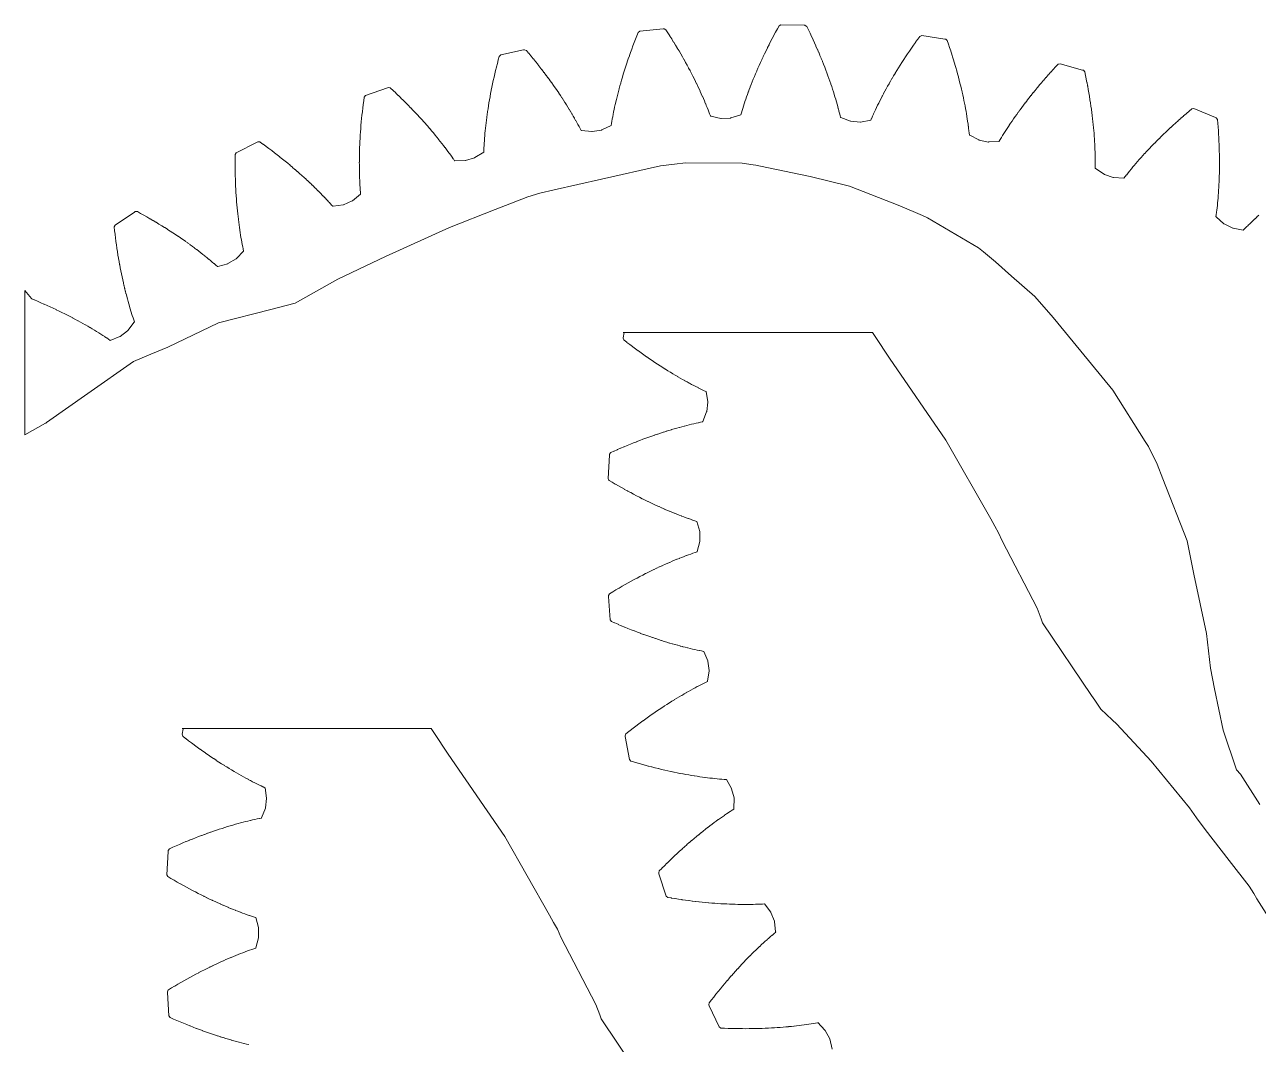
# Model space of a CAD drawing. Header units: inches. Extents: x 503.6 to 598.2, y -152.3 to -73.6.
# Drawn here: x 503.55 to 550.89, y -112.73 to -73.62 of the extents above; entities that cross this region are included whole.
import ezdxf

# ---------------------------------------------------------------- set-up
doc = ezdxf.new("R2010")
doc.units = ezdxf.units.IN
doc.header["$MEASUREMENT"] = 0
doc.layers.add('Layer 1', color=7, linetype='Continuous')

msp = doc.modelspace()

# ---------------------------------------------------------------- linework, layer by layer
at = {"layer": 'Layer 1', "color": 163, "lineweight": 5}
for points in [[(510.07, -82.183), (510.073, -82.185), (510.153, -82.246), (510.156, -82.248), (510.234, -82.308), (510.237, -82.31), (510.314, -82.369), (510.316, -82.371), (510.391, -82.43), (510.394, -82.432), (510.467, -82.49), (510.469, -82.492), (510.541, -82.55), (510.543, -82.552), (510.613, -82.609), (510.615, -82.611), (510.683, -82.667), (510.685, -82.669), (510.752, -82.725), (510.754, -82.727), (510.818, -82.782), (510.82, -82.784), (510.883, -82.838), (510.885, -82.84), (510.947, -82.893), (510.96, -82.89), (511.344, -82.788), (511.354, -82.782), (511.666, -82.6), (511.676, -82.59), (511.954, -82.306), (511.953, -82.303), (511.936, -82.223), (511.936, -82.221), (511.919, -82.139), (511.919, -82.136), (511.903, -82.053), (511.902, -82.05), (511.886, -81.965), (511.886, -81.962), (511.87, -81.875), (511.87, -81.872), (511.854, -81.784), (511.854, -81.78), (511.839, -81.69), (511.838, -81.687), (511.823, -81.594), (511.823, -81.591), (511.809, -81.497), (511.808, -81.494), (511.794, -81.397), (511.793, -81.394), (511.78, -81.296), (511.78, -81.293), (511.767, -81.193), (511.766, -81.19), (511.753, -81.088), (511.753, -81.085), (511.741, -80.981), (511.74, -80.978), (511.729, -80.872), (511.728, -80.869), (511.717, -80.762), (511.717, -80.758), (511.706, -80.649), (511.706, -80.645), (511.696, -80.535), (511.696, -80.531), (511.687, -80.419), (511.686, -80.415), (511.677, -80.3), (511.677, -80.296), (511.669, -80.18), (511.669, -80.176), (511.661, -80.058), (511.661, -80.054), (511.655, -79.935), (511.655, -79.931), (511.649, -79.809), (511.648, -79.805), (511.643, -79.682), (511.643, -79.677), (511.639, -79.552), (511.638, -79.548), (511.635, -79.421), (511.635, -79.417), (511.632, -79.288), (511.632, -79.284), (511.63, -79.153), (511.63, -79.149), (511.629, -79.017), (511.629, -79.012), (511.629, -78.878), (511.629, -78.874), (511.63, -78.738), (511.63, -78.733), (511.632, -78.596), (511.633, -78.594), (511.674, -78.528), (512.475, -78.124), (512.503, -78.11), (512.505, -78.111), (512.583, -78.117), (512.586, -78.12), (512.698, -78.2), (512.702, -78.203), (512.811, -78.283), (512.815, -78.286), (512.922, -78.366), (512.926, -78.368), (513.031, -78.448), (513.035, -78.45), (513.138, -78.529), (513.142, -78.532), (513.244, -78.611), (513.247, -78.614), (513.347, -78.692), (513.35, -78.695), (513.448, -78.772), (513.452, -78.775), (513.547, -78.853), (513.55, -78.855), (513.645, -78.932), (513.648, -78.935), (513.74, -79.011), (513.743, -79.014), (513.834, -79.09), (513.836, -79.093), (513.925, -79.168), (513.928, -79.171), (514.014, -79.246), (514.018, -79.248), (514.102, -79.323), (514.105, -79.325), (514.188, -79.399), (514.191, -79.402), (514.272, -79.475), (514.275, -79.477), (514.354, -79.55), (514.357, -79.552), (514.434, -79.624), (514.437, -79.627), (514.513, -79.698), (514.515, -79.701), (514.589, -79.771), (514.592, -79.774), (514.664, -79.843), (514.667, -79.846), (514.737, -79.915), (514.74, -79.917), (514.808, -79.986), (514.811, -79.988), (514.878, -80.056), (514.88, -80.058), (514.946, -80.125), (514.948, -80.127), (515.011, -80.193), (515.014, -80.195), (515.076, -80.26), (515.078, -80.263), (515.138, -80.327), (515.14, -80.329), (515.199, -80.393), (515.201, -80.395), (515.258, -80.457), (515.26, -80.459), (515.316, -80.521), (515.318, -80.523), (515.372, -80.584), (515.386, -80.582), (515.779, -80.528), (515.79, -80.523), (516.122, -80.381), (516.133, -80.372), (516.444, -80.124), (516.444, -80.122), (516.437, -80.041), (516.437, -80.038), (516.43, -79.955), (516.43, -79.952), (516.424, -79.867), (516.424, -79.864), (516.419, -79.778), (516.418, -79.775), (516.414, -79.687), (516.413, -79.684), (516.409, -79.594), (516.409, -79.591), (516.405, -79.499), (516.405, -79.496), (516.402, -79.402), (516.402, -79.399), (516.399, -79.304), (516.399, -79.3), (516.397, -79.203), (516.397, -79.2), (516.395, -79.101), (516.395, -79.098), (516.395, -78.997), (516.395, -78.994), (516.394, -78.891), (516.395, -78.888), (516.395, -78.784), (516.395, -78.78), (516.396, -78.674), (516.397, -78.671), (516.399, -78.563), (516.399, -78.559), (516.402, -78.45), (516.402, -78.446), (516.406, -78.335), (516.406, -78.331), (516.41, -78.219), (516.411, -78.215), (516.416, -78.1), (516.416, -78.096), (516.423, -77.98), (516.423, -77.976), (516.43, -77.858), (516.43, -77.854), (516.438, -77.735), (516.439, -77.73), (516.448, -77.609), (516.448, -77.605), (516.458, -77.482), (516.458, -77.478), (516.469, -77.353), (516.47, -77.349), (516.482, -77.223), (516.482, -77.218), (516.496, -77.09), (516.496, -77.086), (516.51, -76.956), (516.511, -76.952), (516.526, -76.821), (516.526, -76.816), (516.543, -76.683), (516.543, -76.679), (516.561, -76.544), (516.561, -76.539), (516.58, -76.403), (516.582, -76.401), (516.63, -76.341), (517.475, -76.039), (517.504, -76.028), (517.507, -76.029), (517.583, -76.045), (517.586, -76.048), (517.687, -76.142), (517.69, -76.145), (517.789, -76.238), (517.792, -76.241), (517.889, -76.333), (517.892, -76.336), (517.987, -76.428), (517.99, -76.431), (518.084, -76.522), (518.087, -76.525), (518.178, -76.616), (518.181, -76.619), (518.271, -76.709), (518.273, -76.712), (518.361, -76.802), (518.364, -76.805), (518.45, -76.893), (518.452, -76.896), (518.536, -76.984), (518.539, -76.987), (518.621, -77.075), (518.624, -77.078), (518.704, -77.164), (518.707, -77.167), (518.786, -77.253), (518.788, -77.256), (518.865, -77.341), (518.868, -77.344), (518.942, -77.428), (518.945, -77.431), (519.018, -77.514), (519.021, -77.517), (519.092, -77.6), (519.095, -77.603), (519.165, -77.685), (519.167, -77.687), (519.235, -77.768), (519.237, -77.771), (519.304, -77.851), (519.306, -77.854), (519.371, -77.933), (519.373, -77.936), (519.436, -78.014), (519.438, -78.017), (519.5, -78.094), (519.502, -78.096), (519.562, -78.173), (519.564, -78.175), (519.622, -78.251), (519.624, -78.253), (519.681, -78.328), (519.683, -78.33), (519.738, -78.404), (519.74, -78.406), (519.794, -78.478), (519.795, -78.481), (519.847, -78.552), (519.849, -78.554), (519.9, -78.625), (519.901, -78.627), (519.951, -78.696), (519.952, -78.698), (520, -78.766), (520.001, -78.769), (520.047, -78.836), (520.061, -78.836), (520.458, -78.83), (520.471, -78.827), (520.817, -78.726), (520.829, -78.719), (521.168, -78.511), (521.168, -78.509), (521.171, -78.427), (521.171, -78.424), (521.175, -78.342), (521.175, -78.339), (521.18, -78.254), (521.18, -78.251), (521.185, -78.165), (521.186, -78.162), (521.192, -78.074), (521.192, -78.07), (521.199, -77.981), (521.199, -77.977), (521.206, -77.886), (521.206, -77.883), (521.215, -77.79), (521.215, -77.786), (521.224, -77.691), (521.224, -77.688), (521.234, -77.592), (521.235, -77.588), (521.245, -77.49), (521.246, -77.487), (521.257, -77.387), (521.258, -77.383), (521.271, -77.282), (521.271, -77.278), (521.284, -77.175), (521.285, -77.171), (521.299, -77.067), (521.3, -77.063), (521.315, -76.956), (521.316, -76.953), (521.332, -76.845), (521.333, -76.841), (521.35, -76.731), (521.35, -76.727), (521.369, -76.616), (521.369, -76.612), (521.389, -76.499), (521.39, -76.495), (521.41, -76.381), (521.411, -76.377), (521.432, -76.261), (521.433, -76.257), (521.456, -76.139), (521.457, -76.135), (521.481, -76.016), (521.482, -76.012), (521.506, -75.891), (521.508, -75.887), (521.534, -75.764), (521.535, -75.76), (521.562, -75.636), (521.563, -75.632), (521.592, -75.507), (521.593, -75.502), (521.623, -75.375), (521.624, -75.371), (521.655, -75.243), (521.656, -75.238), (521.689, -75.108), (521.69, -75.104), (521.724, -74.973), (521.725, -74.968), (521.76, -74.835), (521.762, -74.833), (521.818, -74.779), (522.693, -74.583), (522.724, -74.577), (522.726, -74.578), (522.799, -74.603), (522.802, -74.606), (522.891, -74.711), (522.894, -74.715), (522.98, -74.819), (522.983, -74.823), (523.068, -74.926), (523.071, -74.93), (523.154, -75.033), (523.157, -75.036), (523.238, -75.138), (523.24, -75.142), (523.32, -75.243), (523.323, -75.246), (523.4, -75.347), (523.403, -75.35), (523.479, -75.449), (523.481, -75.453), (523.556, -75.551), (523.558, -75.555), (523.63, -75.652), (523.633, -75.656), (523.703, -75.752), (523.706, -75.756), (523.775, -75.851), (523.778, -75.855), (523.845, -75.949), (523.847, -75.953), (523.913, -76.047), (523.915, -76.05), (523.979, -76.143), (523.981, -76.146), (524.043, -76.238), (524.046, -76.241), (524.107, -76.332), (524.109, -76.335), (524.168, -76.424), (524.17, -76.427), (524.227, -76.516), (524.23, -76.519), (524.285, -76.607), (524.287, -76.61), (524.342, -76.696), (524.344, -76.699), (524.397, -76.785), (524.399, -76.788), (524.45, -76.872), (524.452, -76.875), (524.502, -76.958), (524.504, -76.961), (524.552, -77.043), (524.554, -77.045), (524.601, -77.126), (524.603, -77.129), (524.648, -77.208), (524.65, -77.211), (524.694, -77.289), (524.696, -77.292), (524.739, -77.369), (524.74, -77.372), (524.782, -77.448), (524.783, -77.45), (524.823, -77.525), (524.825, -77.527), (524.864, -77.601), (524.865, -77.603), (524.903, -77.675), (524.916, -77.677), (525.311, -77.72), (525.323, -77.718), (525.68, -77.661), (525.693, -77.656), (526.054, -77.491), (526.055, -77.488), (526.068, -77.408), (526.068, -77.405), (526.082, -77.324), (526.083, -77.321), (526.098, -77.237), (526.098, -77.234), (526.114, -77.149), (526.115, -77.146), (526.132, -77.06), (526.132, -77.056), (526.15, -76.968), (526.15, -76.965), (526.169, -76.875), (526.17, -76.872), (526.189, -76.781), (526.19, -76.777), (526.211, -76.684), (526.211, -76.681), (526.233, -76.587), (526.234, -76.583), (526.257, -76.487), (526.258, -76.484), (526.281, -76.386), (526.282, -76.383), (526.307, -76.283), (526.308, -76.28), (526.334, -76.179), (526.335, -76.176), (526.362, -76.073), (526.363, -76.07), (526.391, -75.966), (526.392, -75.962), (526.422, -75.857), (526.423, -75.853), (526.454, -75.747), (526.455, -75.743), (526.487, -75.635), (526.488, -75.631), (526.521, -75.521), (526.522, -75.518), (526.557, -75.406), (526.558, -75.403), (526.594, -75.29), (526.595, -75.286), (526.632, -75.172), (526.633, -75.168), (526.671, -75.053), (526.673, -75.049), (526.713, -74.932), (526.714, -74.928), (526.755, -74.81), (526.756, -74.806), (526.799, -74.686), (526.801, -74.682), (526.844, -74.561), (526.846, -74.557), (526.891, -74.435), (526.893, -74.431), (526.94, -74.307), (526.941, -74.303), (526.99, -74.178), (526.991, -74.174), (527.041, -74.048), (527.043, -74.043), (527.094, -73.916), (527.096, -73.914), (527.158, -73.867), (528.051, -73.78), (528.082, -73.777), (528.084, -73.779), (528.153, -73.813), (528.156, -73.817), (528.231, -73.932), (528.234, -73.936), (528.307, -74.05), (528.309, -74.054), (528.38, -74.167), (528.383, -74.171), (528.453, -74.283), (528.455, -74.287), (528.523, -74.398), (528.526, -74.402), (528.592, -74.512), (528.594, -74.516), (528.659, -74.625), (528.661, -74.628), (528.724, -74.736), (528.726, -74.74), (528.787, -74.847), (528.79, -74.851), (528.849, -74.956), (528.851, -74.96), (528.91, -75.065), (528.912, -75.068), (528.969, -75.172), (528.97, -75.175), (529.026, -75.278), (529.027, -75.281), (529.081, -75.382), (529.083, -75.386), (529.135, -75.486), (529.137, -75.489), (529.188, -75.588), (529.189, -75.591), (529.239, -75.689), (529.24, -75.692), (529.288, -75.789), (529.29, -75.792), (529.336, -75.887), (529.338, -75.89), (529.382, -75.984), (529.384, -75.987), (529.427, -76.08), (529.429, -76.083), (529.471, -76.174), (529.473, -76.177), (529.513, -76.267), (529.515, -76.27), (529.554, -76.359), (529.555, -76.362), (529.594, -76.449), (529.595, -76.452), (529.632, -76.538), (529.633, -76.541), (529.669, -76.626), (529.67, -76.629), (529.704, -76.712), (529.705, -76.715), (529.739, -76.796), (529.74, -76.799), (529.772, -76.88), (529.773, -76.882), (529.803, -76.961), (529.804, -76.964), (529.834, -77.042), (529.835, -77.044), (529.863, -77.12), (529.877, -77.124), (530.264, -77.215), (530.276, -77.215), (530.637, -77.202), (530.65, -77.198), (531.029, -77.079), (531.03, -77.076), (531.053, -76.998), (531.054, -76.996), (531.078, -76.916), (531.078, -76.913), (531.104, -76.832), (531.105, -76.83), (531.131, -76.747), (531.131, -76.744), (531.159, -76.66), (531.16, -76.657), (531.188, -76.572), (531.189, -76.569), (531.219, -76.482), (531.22, -76.479), (531.251, -76.391), (531.252, -76.387), (531.284, -76.298), (531.285, -76.295), (531.318, -76.203), (531.319, -76.2), (531.353, -76.108), (531.355, -76.104), (531.39, -76.01), (531.392, -76.007), (531.428, -75.912), (531.43, -75.908), (531.468, -75.811), (531.469, -75.808), (531.509, -75.71), (531.51, -75.706), (531.551, -75.607), (531.552, -75.604), (531.595, -75.503), (531.596, -75.499), (531.64, -75.397), (531.641, -75.393), (531.686, -75.29), (531.688, -75.286), (531.734, -75.182), (531.736, -75.178), (531.784, -75.072), (531.785, -75.068), (531.835, -74.961), (531.836, -74.957), (531.887, -74.849), (531.889, -74.845), (531.941, -74.735), (531.943, -74.731), (531.997, -74.62), (531.999, -74.616), (532.054, -74.504), (532.056, -74.5), (532.113, -74.387), (532.115, -74.383), (532.173, -74.269), (532.175, -74.265), (532.235, -74.149), (532.237, -74.145), (532.299, -74.028), (532.301, -74.024), (532.364, -73.906), (532.367, -73.902), (532.432, -73.783), (532.434, -73.779), (532.5, -73.659), (532.503, -73.657), (532.57, -73.618), (533.466, -73.642), (533.498, -73.643), (533.5, -73.644), (533.565, -73.686), (533.567, -73.691), (533.627, -73.814), (533.629, -73.818), (533.687, -73.941), (533.689, -73.945), (533.746, -74.066), (533.748, -74.07), (533.803, -74.19), (533.805, -74.194), (533.859, -74.313), (533.861, -74.317), (533.913, -74.434), (533.915, -74.438), (533.966, -74.554), (533.968, -74.558), (534.017, -74.673), (534.019, -74.677), (534.067, -74.791), (534.068, -74.795), (534.115, -74.907), (534.116, -74.911), (534.161, -75.022), (534.163, -75.026), (534.206, -75.135), (534.208, -75.139), (534.25, -75.248), (534.251, -75.251), (534.292, -75.358), (534.294, -75.362), (534.333, -75.468), (534.334, -75.471), (534.373, -75.575), (534.374, -75.579), (534.411, -75.682), (534.412, -75.685), (534.447, -75.787), (534.449, -75.79), (534.483, -75.89), (534.484, -75.894), (534.517, -75.992), (534.518, -75.996), (534.55, -76.093), (534.551, -76.096), (534.582, -76.192), (534.583, -76.195), (534.612, -76.29), (534.613, -76.293), (534.642, -76.386), (534.642, -76.389), (534.67, -76.48), (534.671, -76.483), (534.696, -76.573), (534.697, -76.576), (534.723, -76.664), (534.723, -76.667), (534.747, -76.754), (534.748, -76.757), (534.771, -76.842), (534.772, -76.845), (534.793, -76.929), (534.794, -76.932), (534.815, -77.014), (534.816, -77.017), (534.836, -77.097), (534.836, -77.1), (534.855, -77.179), (534.868, -77.184), (535.24, -77.323), (535.253, -77.324), (535.612, -77.355), (535.626, -77.353), (536.017, -77.281), (536.018, -77.279), (536.05, -77.204), (536.051, -77.202), (536.085, -77.126), (536.086, -77.123), (536.121, -77.046), (536.122, -77.043), (536.158, -76.965), (536.16, -76.962), (536.197, -76.882), (536.198, -76.879), (536.237, -76.798), (536.238, -76.795), (536.278, -76.712), (536.28, -76.709), (536.321, -76.625), (536.323, -76.623), (536.366, -76.537), (536.367, -76.534), (536.411, -76.448), (536.413, -76.445), (536.458, -76.357), (536.46, -76.354), (536.507, -76.265), (536.508, -76.262), (536.557, -76.172), (536.558, -76.169), (536.608, -76.077), (536.61, -76.074), (536.661, -75.982), (536.663, -75.978), (536.716, -75.885), (536.718, -75.881), (536.772, -75.787), (536.774, -75.783), (536.83, -75.687), (536.832, -75.684), (536.889, -75.587), (536.891, -75.583), (536.95, -75.485), (536.952, -75.482), (537.012, -75.382), (537.015, -75.379), (537.077, -75.278), (537.079, -75.275), (537.142, -75.174), (537.145, -75.17), (537.21, -75.067), (537.212, -75.064), (537.279, -74.96), (537.282, -74.957), (537.351, -74.852), (537.353, -74.849), (537.423, -74.743), (537.426, -74.739), (537.498, -74.633), (537.5, -74.629), (537.574, -74.522), (537.576, -74.518), (537.652, -74.41), (537.655, -74.406), (537.732, -74.297), (537.735, -74.293), (537.814, -74.183), (537.817, -74.179), (537.897, -74.068), (537.9, -74.067), (537.971, -74.036), (538.858, -74.17), (538.889, -74.175), (538.891, -74.176), (538.95, -74.226), (538.951, -74.231), (538.996, -74.361), (538.998, -74.365), (539.041, -74.494), (539.042, -74.498), (539.084, -74.625), (539.085, -74.629), (539.125, -74.755), (539.127, -74.76), (539.165, -74.884), (539.167, -74.888), (539.204, -75.011), (539.206, -75.015), (539.242, -75.137), (539.243, -75.141), (539.278, -75.261), (539.279, -75.265), (539.312, -75.384), (539.314, -75.388), (539.346, -75.505), (539.347, -75.509), (539.378, -75.625), (539.379, -75.629), (539.409, -75.743), (539.41, -75.747), (539.438, -75.86), (539.439, -75.863), (539.466, -75.975), (539.468, -75.979), (539.494, -76.088), (539.494, -76.092), (539.52, -76.2), (539.521, -76.204), (539.544, -76.31), (539.545, -76.314), (539.568, -76.419), (539.569, -76.423), (539.591, -76.526), (539.591, -76.53), (539.612, -76.632), (539.613, -76.635), (539.632, -76.736), (539.633, -76.739), (539.651, -76.838), (539.652, -76.841), (539.67, -76.938), (539.67, -76.942), (539.687, -77.037), (539.688, -77.041), (539.704, -77.134), (539.704, -77.138), (539.719, -77.23), (539.719, -77.233), (539.733, -77.324), (539.733, -77.327), (539.747, -77.416), (539.747, -77.419), (539.759, -77.506), (539.76, -77.509), (539.771, -77.595), (539.771, -77.598), (539.782, -77.682), (539.782, -77.685), (539.792, -77.768), (539.792, -77.77), (539.801, -77.851), (539.813, -77.857), (540.166, -78.041), (540.178, -78.043), (540.531, -78.119), (540.545, -78.118), (540.942, -78.095), (540.943, -78.093), (540.984, -78.023), (540.986, -78.02), (541.028, -77.949), (541.03, -77.947), (541.074, -77.874), (541.076, -77.872), (541.122, -77.798), (541.123, -77.796), (541.17, -77.721), (541.171, -77.718), (541.22, -77.642), (541.222, -77.64), (541.271, -77.563), (541.273, -77.56), (541.325, -77.482), (541.326, -77.479), (541.379, -77.4), (541.381, -77.397), (541.436, -77.317), (541.437, -77.314), (541.493, -77.232), (541.495, -77.229), (541.553, -77.147), (541.555, -77.144), (541.614, -77.061), (541.616, -77.058), (541.677, -76.973), (541.679, -76.97), (541.741, -76.885), (541.743, -76.882), (541.807, -76.795), (541.809, -76.792), (541.875, -76.705), (541.877, -76.702), (541.944, -76.613), (541.947, -76.61), (542.016, -76.521), (542.018, -76.518), (542.089, -76.427), (542.091, -76.424), (542.163, -76.333), (542.166, -76.33), (542.24, -76.238), (542.242, -76.235), (542.318, -76.142), (542.321, -76.138), (542.398, -76.045), (542.401, -76.041), (542.48, -75.947), (542.483, -75.944), (542.564, -75.848), (542.567, -75.845), (542.649, -75.749), (542.653, -75.746), (542.737, -75.649), (542.74, -75.645), (542.826, -75.548), (542.83, -75.544), (542.918, -75.446), (542.921, -75.443), (543.011, -75.344), (543.014, -75.34), (543.106, -75.241), (543.109, -75.237), (543.203, -75.137), (543.205, -75.136), (543.28, -75.115), (544.144, -75.357), (544.174, -75.365), (544.176, -75.367), (544.228, -75.424), (544.229, -75.428), (544.258, -75.563), (544.258, -75.567), (544.285, -75.7), (544.286, -75.705), (544.312, -75.836), (544.313, -75.84), (544.337, -75.97), (544.338, -75.975), (544.361, -76.103), (544.362, -76.107), (544.384, -76.234), (544.385, -76.238), (544.406, -76.363), (544.406, -76.368), (544.426, -76.491), (544.427, -76.495), (544.446, -76.617), (544.446, -76.621), (544.464, -76.742), (544.465, -76.746), (544.481, -76.864), (544.482, -76.868), (544.497, -76.985), (544.498, -76.989), (544.512, -77.105), (544.513, -77.109), (544.526, -77.222), (544.527, -77.226), (544.539, -77.338), (544.539, -77.342), (544.551, -77.453), (544.551, -77.456), (544.562, -77.565), (544.562, -77.569), (544.572, -77.676), (544.572, -77.68), (544.581, -77.785), (544.581, -77.789), (544.59, -77.892), (544.59, -77.896), (544.597, -77.998), (544.597, -78.001), (544.603, -78.102), (544.604, -78.105), (544.609, -78.204), (544.609, -78.207), (544.614, -78.304), (544.614, -78.307), (544.619, -78.402), (544.619, -78.406), (544.622, -78.499), (544.622, -78.502), (544.625, -78.594), (544.625, -78.597), (544.627, -78.687), (544.627, -78.69), (544.628, -78.779), (544.628, -78.782), (544.629, -78.868), (544.629, -78.871), (544.629, -78.956), (544.629, -78.959), (544.629, -79.042), (544.629, -79.044), (544.628, -79.126), (544.639, -79.133), (544.966, -79.359), (544.978, -79.363), (545.319, -79.481), (545.333, -79.482), (545.729, -79.508), (545.731, -79.506), (545.781, -79.442), (545.782, -79.439), (545.834, -79.374), (545.835, -79.372), (545.888, -79.305), (545.89, -79.303), (545.944, -79.235), (545.946, -79.233), (546.002, -79.165), (546.004, -79.162), (546.061, -79.093), (546.063, -79.09), (546.122, -79.02), (546.124, -79.018), (546.185, -78.946), (546.187, -78.944), (546.249, -78.872), (546.251, -78.869), (546.315, -78.796), (546.317, -78.793), (546.383, -78.72), (546.385, -78.717), (546.452, -78.642), (546.455, -78.64), (546.524, -78.564), (546.526, -78.561), (546.597, -78.485), (546.599, -78.482), (546.672, -78.405), (546.674, -78.402), (546.748, -78.324), (546.751, -78.321), (546.827, -78.243), (546.829, -78.24), (546.907, -78.16), (546.909, -78.158), (546.989, -78.077), (546.992, -78.075), (547.073, -77.994), (547.075, -77.991), (547.158, -77.909), (547.161, -77.906), (547.246, -77.824), (547.249, -77.821), (547.335, -77.738), (547.339, -77.736), (547.427, -77.652), (547.43, -77.649), (547.52, -77.565), (547.523, -77.562), (547.616, -77.478), (547.619, -77.475), (547.713, -77.39), (547.716, -77.387), (547.812, -77.301), (547.815, -77.298), (547.913, -77.212), (547.916, -77.209), (548.016, -77.122), (548.019, -77.119), (548.121, -77.032), (548.125, -77.029), (548.228, -76.941), (548.231, -76.938), (548.337, -76.85), (548.34, -76.85), (548.416, -76.838), (549.244, -77.184), (549.273, -77.196), (549.274, -77.198), (549.319, -77.261), (549.32, -77.265), (549.331, -77.402), (549.332, -77.407), (549.342, -77.542), (549.342, -77.547), (549.352, -77.68), (549.352, -77.685), (549.36, -77.816), (549.361, -77.821), (549.368, -77.951), (549.368, -77.956), (549.375, -78.084), (549.375, -78.088), (549.38, -78.215), (549.38, -78.219), (549.385, -78.344), (549.385, -78.349), (549.389, -78.472), (549.389, -78.476), (549.391, -78.598), (549.391, -78.602), (549.393, -78.721), (549.393, -78.726), (549.394, -78.844), (549.394, -78.848), (549.395, -78.964), (549.395, -78.968), (549.394, -79.082), (549.394, -79.086), (549.392, -79.199), (549.392, -79.203), (549.39, -79.314), (549.39, -79.318), (549.387, -79.427), (549.387, -79.431), (549.384, -79.538), (549.384, -79.542), (549.379, -79.648), (549.379, -79.651), (549.375, -79.755), (549.374, -79.759), (549.369, -79.861), (549.369, -79.864), (549.363, -79.965), (549.363, -79.968), (549.356, -80.067), (549.356, -80.07), (549.348, -80.167), (549.348, -80.17), (549.34, -80.265), (549.34, -80.268), (549.332, -80.361), (549.332, -80.364), (549.323, -80.456), (549.323, -80.459), (549.314, -80.548), (549.314, -80.551), (549.304, -80.639), (549.304, -80.642), (549.294, -80.728), (549.294, -80.731), (549.283, -80.815), (549.283, -80.818), (549.272, -80.9), (549.272, -80.903), (549.261, -80.984), (549.271, -80.993), (549.568, -81.257), (549.58, -81.262), (549.903, -81.422), (549.917, -81.424), (550.307, -81.499), (550.309, -81.497), (550.366, -81.439), (550.368, -81.437), (550.427, -81.378), (550.429, -81.376), (550.49, -81.317), (550.492, -81.315), (550.554, -81.254), (550.556, -81.252), (550.62, -81.191), (550.622, -81.189), (550.688, -81.127), (550.69, -81.125), (550.757, -81.063), (550.76, -81.06), (550.828, -80.997), (550.831, -80.995), (550.901, -80.931)], [(550.939, -103.531), (550.199, -102.368), (550.053, -102.199), (549.534, -100.685), (549.21, -99.095), (549.049, -98.303), (548.9, -96.973), (548.412, -94.703), (548.248, -93.866), (548.159, -93.42), (547.224, -91.036), (547.003, -90.471), (546.677, -89.805), (546.55, -89.605), (545.302, -87.637), (544.073, -86.141), (543.016, -84.854), (542.305, -84.049), (541.421, -83.263), (540.799, -82.71), (540.34, -82.336), (540.155, -82.183), (538.195, -81.025), (537.996, -80.933), (537.134, -80.565), (535.206, -79.819), (533.689, -79.443), (532.034, -79.098), (531.611, -79.009), (531.502, -78.994), (531.08, -78.934), (528.907, -78.914), (528.48, -78.965), (527.948, -79.029), (525.687, -79.542), (523.869, -79.955), (523.324, -80.081), (522.857, -80.218), (521.607, -80.706), (519.848, -81.393), (517.404, -82.509), (516.614, -82.888), (515.575, -83.386), (513.935, -84.298), (512.996, -84.541), (510.985, -85.06), (509.046, -85.985), (508.396, -86.255), (507.725, -86.535), (505.977, -87.767), (504.397, -88.881), (504.368, -88.898), (504.349, -88.908), (503.555, -89.355), (503.555, -89.084), (503.555, -88.913), (503.555, -88.32), (503.555, -88.242), (503.555, -88.116), (503.555, -87.027), (503.555, -86.918), (503.555, -86.827), (503.555, -86.105), (503.555, -86.059), (503.555, -86.012), (503.555, -85.964), (503.555, -85.915), (503.555, -85.866), (503.555, -85.816), (503.555, -85.765), (503.555, -85.713), (503.555, -85.661), (503.555, -85.608), (503.555, -85.555), (503.555, -85.501), (503.555, -85.446), (503.555, -85.39), (503.555, -85.334), (503.555, -85.277), (503.555, -85.219), (503.555, -85.184), (503.555, -85.126), (503.555, -84.966), (503.555, -84.906), (503.555, -84.846), (503.555, -84.784), (503.555, -84.722), (503.555, -84.66), (503.555, -84.597), (503.555, -84.533), (503.555, -84.469), (503.555, -84.404), (503.555, -84.339), (503.555, -84.273), (503.555, -84.207), (503.555, -84.157), (503.555, -83.812), (503.814, -84.12), (503.827, -84.137), (503.83, -84.138), (503.922, -84.175), (503.926, -84.177), (504.047, -84.228), (504.052, -84.23), (504.171, -84.282), (504.176, -84.283), (504.293, -84.335), (504.297, -84.337), (504.413, -84.388), (504.417, -84.39), (504.531, -84.442), (504.535, -84.444), (504.647, -84.495), (504.651, -84.497), (504.761, -84.549), (504.764, -84.551), (504.872, -84.602), (504.876, -84.604), (504.982, -84.656), (504.986, -84.658), (505.09, -84.709), (505.093, -84.711), (505.196, -84.763), (505.199, -84.765), (505.299, -84.816), (505.303, -84.818), (505.401, -84.869), (505.404, -84.871), (505.501, -84.922), (505.504, -84.924), (505.599, -84.975), (505.602, -84.977), (505.695, -85.028), (505.698, -85.029), (505.789, -85.08), (505.792, -85.082), (505.881, -85.132), (505.884, -85.134), (505.972, -85.184), (505.974, -85.186), (506.06, -85.235), (506.062, -85.237), (506.146, -85.287), (506.149, -85.288), (506.231, -85.338), (506.233, -85.339), (506.313, -85.388), (506.314, -85.388), (506.316, -85.39), (506.394, -85.438), (506.397, -85.44), (506.472, -85.488), (506.476, -85.49), (506.549, -85.537), (506.549, -85.537), (506.552, -85.539), (506.624, -85.586), (506.627, -85.588), (506.697, -85.634), (506.701, -85.636), (506.769, -85.682), (506.769, -85.682), (506.772, -85.684), (506.838, -85.729), (507.2, -85.584), (507.22, -85.576), (507.503, -85.36), (507.509, -85.355), (507.512, -85.353), (507.517, -85.349), (507.756, -85.035), (507.761, -85.028), (507.766, -85.022), (507.765, -85.02), (507.739, -84.943), (507.738, -84.94), (507.711, -84.861), (507.711, -84.858), (507.684, -84.778), (507.683, -84.775), (507.657, -84.693), (507.656, -84.69), (507.63, -84.605), (507.629, -84.602), (507.603, -84.516), (507.602, -84.513), (507.576, -84.425), (507.575, -84.422), (507.549, -84.332), (507.548, -84.329), (507.522, -84.237), (507.521, -84.234), (507.496, -84.141), (507.495, -84.137), (507.469, -84.042), (507.468, -84.038), (507.443, -83.941), (507.442, -83.938), (507.417, -83.839), (507.416, -83.835), (507.392, -83.734), (507.391, -83.73), (507.366, -83.628), (507.365, -83.624), (507.341, -83.519), (507.341, -83.515), (507.317, -83.409), (507.316, -83.405), (507.292, -83.296), (507.292, -83.293), (507.269, -83.182), (507.268, -83.178), (507.245, -83.066), (507.244, -83.062), (507.222, -82.948), (507.221, -82.944), (507.2, -82.828), (507.199, -82.824), (507.178, -82.706), (507.177, -82.702), (507.156, -82.582), (507.155, -82.578), (507.135, -82.456), (507.135, -82.452), (507.115, -82.328), (507.114, -82.324), (507.095, -82.199), (507.094, -82.194), (507.076, -82.067), (507.075, -82.063), (507.057, -81.934), (507.057, -81.929), (507.039, -81.798), (507.039, -81.794), (507.023, -81.661), (507.022, -81.656), (507.006, -81.521), (507.006, -81.517), (506.991, -81.38), (506.992, -81.378), (507.024, -81.307), (507.77, -80.808), (507.795, -80.791), (507.798, -80.791), (507.875, -80.788), (507.879, -80.79), (508, -80.856), (508.004, -80.859), (508.122, -80.925), (508.126, -80.927), (508.243, -80.993), (508.247, -80.995), (508.361, -81.061), (508.365, -81.063), (508.477, -81.129), (508.481, -81.131), (508.592, -81.197), (508.596, -81.199), (508.704, -81.265), (508.708, -81.267), (508.815, -81.332), (508.818, -81.334), (508.923, -81.4), (508.926, -81.402), (509.029, -81.467), (509.033, -81.469), (509.134, -81.533), (509.137, -81.536), (509.236, -81.6), (509.24, -81.602), (509.337, -81.666), (509.34, -81.669), (509.435, -81.732), (509.438, -81.735), (509.531, -81.798), (509.535, -81.8), (509.626, -81.863), (509.629, -81.865), (509.719, -81.928), (509.722, -81.93), (509.809, -81.992), (509.812, -81.995), (509.898, -82.056), (509.901, -82.059), (509.985, -82.12), (509.988, -82.122), (510.07, -82.183)], [(534.537, -112.913), (534.447, -112.526), (534.441, -112.515), (534.269, -112.198), (534.26, -112.188), (533.984, -111.901), (533.981, -111.902), (533.901, -111.916), (533.898, -111.917), (533.817, -111.931), (533.813, -111.931), (533.73, -111.945), (533.727, -111.945), (533.642, -111.958), (533.638, -111.959), (533.551, -111.972), (533.548, -111.972), (533.459, -111.985), (533.456, -111.985), (533.365, -111.998), (533.362, -111.998), (533.269, -112.01), (533.266, -112.01), (533.171, -112.022), (533.168, -112.022), (533.071, -112.033), (533.068, -112.034), (532.97, -112.044), (532.966, -112.044), (532.866, -112.054), (532.863, -112.055), (532.761, -112.064), (532.757, -112.065), (532.653, -112.074), (532.65, -112.074), (532.545, -112.082), (532.541, -112.082), (532.434, -112.09), (532.43, -112.091), (532.321, -112.098), (532.317, -112.098), (532.206, -112.104), (532.202, -112.105), (532.089, -112.111), (532.085, -112.111), (531.971, -112.116), (531.967, -112.116), (531.851, -112.121), (531.847, -112.121), (531.729, -112.124), (531.725, -112.124), (531.605, -112.127), (531.601, -112.127), (531.479, -112.13), (531.475, -112.13), (531.352, -112.131), (531.347, -112.131), (531.222, -112.132), (531.218, -112.132), (531.091, -112.131), (531.087, -112.131), (530.958, -112.13), (530.954, -112.13), (530.823, -112.128), (530.819, -112.128), (530.687, -112.125), (530.682, -112.124), (530.548, -112.12), (530.544, -112.12), (530.408, -112.115), (530.403, -112.115), (530.266, -112.109), (530.264, -112.107), (530.2, -112.065), (529.821, -111.252), (529.807, -111.223), (529.808, -111.221), (529.817, -111.144), (529.82, -111.14), (529.903, -111.031), (529.906, -111.028), (529.99, -110.921), (529.992, -110.917), (530.075, -110.812), (530.078, -110.809), (530.161, -110.706), (530.164, -110.702), (530.246, -110.601), (530.249, -110.598), (530.33, -110.498), (530.334, -110.495), (530.415, -110.398), (530.418, -110.394), (530.499, -110.299), (530.501, -110.296), (530.582, -110.202), (530.584, -110.199), (530.664, -110.108), (530.667, -110.104), (530.746, -110.015), (530.749, -110.012), (530.828, -109.924), (530.831, -109.921), (530.909, -109.835), (530.911, -109.832), (530.989, -109.747), (530.992, -109.745), (531.069, -109.662), (531.071, -109.659), (531.148, -109.579), (531.15, -109.576), (531.226, -109.497), (531.229, -109.495), (531.304, -109.417), (531.306, -109.415), (531.38, -109.339), (531.383, -109.337), (531.457, -109.263), (531.459, -109.261), (531.532, -109.189), (531.534, -109.187), (531.606, -109.117), (531.609, -109.114), (531.68, -109.046), (531.683, -109.043), (531.753, -108.977), (531.755, -108.975), (531.825, -108.909), (531.827, -108.907), (531.896, -108.844), (531.899, -108.842), (531.967, -108.78), (531.969, -108.778), (532.036, -108.718), (532.038, -108.716), (532.104, -108.657), (532.106, -108.655), (532.172, -108.599), (532.174, -108.597), (532.238, -108.541), (532.24, -108.54), (532.304, -108.486), (532.306, -108.484), (532.368, -108.432), (532.367, -108.418), (532.325, -108.023), (532.32, -108.012), (532.188, -107.676), (532.18, -107.665), (531.942, -107.346), (531.939, -107.347), (531.858, -107.351), (531.855, -107.351), (531.772, -107.355), (531.769, -107.355), (531.685, -107.358), (531.682, -107.358), (531.595, -107.361), (531.592, -107.361), (531.504, -107.363), (531.501, -107.363), (531.41, -107.365), (531.407, -107.365), (531.316, -107.366), (531.313, -107.366), (531.219, -107.366), (531.215, -107.366), (531.12, -107.366), (531.117, -107.366), (531.02, -107.365), (531.017, -107.365), (530.918, -107.363), (530.914, -107.363), (530.814, -107.361), (530.81, -107.361), (530.708, -107.358), (530.705, -107.358), (530.601, -107.354), (530.597, -107.354), (530.491, -107.349), (530.488, -107.349), (530.38, -107.343), (530.376, -107.343), (530.267, -107.337), (530.263, -107.337), (530.153, -107.329), (530.149, -107.329), (530.036, -107.321), (530.032, -107.321), (529.918, -107.312), (529.914, -107.312), (529.798, -107.302), (529.794, -107.301), (529.677, -107.29), (529.672, -107.29), (529.553, -107.278), (529.549, -107.278), (529.428, -107.265), (529.424, -107.265), (529.301, -107.251), (529.297, -107.25), (529.173, -107.235), (529.168, -107.235), (529.043, -107.219), (529.038, -107.218), (528.911, -107.201), (528.906, -107.201), (528.777, -107.183), (528.773, -107.182), (528.642, -107.163), (528.638, -107.162), (528.506, -107.141), (528.501, -107.141), (528.367, -107.119), (528.362, -107.118), (528.227, -107.095), (528.225, -107.094), (528.166, -107.044), (527.89, -106.19), (527.881, -106.16), (527.881, -106.158), (527.9, -106.083), (527.903, -106.079), (527.999, -105.981), (528.003, -105.978), (528.098, -105.882), (528.102, -105.879), (528.197, -105.785), (528.2, -105.782), (528.295, -105.69), (528.298, -105.687), (528.392, -105.596), (528.395, -105.593), (528.489, -105.505), (528.492, -105.502), (528.584, -105.415), (528.588, -105.413), (528.68, -105.328), (528.683, -105.325), (528.774, -105.242), (528.777, -105.239), (528.868, -105.158), (528.871, -105.155), (528.961, -105.076), (528.964, -105.073), (529.053, -104.996), (529.056, -104.993), (529.144, -104.917), (529.147, -104.915), (529.235, -104.841), (529.237, -104.838), (529.324, -104.766), (529.327, -104.763), (529.413, -104.693), (529.415, -104.69), (529.5, -104.621), (529.503, -104.619), (529.587, -104.552), (529.59, -104.55), (529.673, -104.484), (529.676, -104.482), (529.758, -104.418), (529.761, -104.416), (529.842, -104.353), (529.844, -104.351), (529.925, -104.29), (529.927, -104.288), (530.007, -104.229), (530.009, -104.227), (530.087, -104.17), (530.09, -104.168), (530.167, -104.112), (530.17, -104.11), (530.246, -104.055), (530.248, -104.054), (530.323, -104.001), (530.326, -103.999), (530.4, -103.948), (530.402, -103.946), (530.475, -103.896), (530.478, -103.894), (530.549, -103.846), (530.552, -103.844), (530.622, -103.797), (530.625, -103.796), (530.694, -103.75), (530.697, -103.749), (530.765, -103.705), (530.765, -103.691), (530.772, -103.294), (530.769, -103.282), (530.679, -102.932), (530.673, -102.92), (530.475, -102.575), (530.472, -102.575), (530.391, -102.569), (530.388, -102.569), (530.306, -102.562), (530.303, -102.562), (530.218, -102.555), (530.215, -102.555), (530.129, -102.547), (530.126, -102.546), (530.038, -102.538), (530.035, -102.537), (529.946, -102.528), (529.943, -102.528), (529.851, -102.517), (529.848, -102.517), (529.755, -102.506), (529.752, -102.505), (529.658, -102.493), (529.654, -102.493), (529.558, -102.48), (529.555, -102.48), (529.457, -102.466), (529.453, -102.465), (529.354, -102.451), (529.35, -102.45), (529.249, -102.435), (529.246, -102.434), (529.143, -102.417), (529.139, -102.417), (529.035, -102.399), (529.031, -102.399), (528.926, -102.38), (528.922, -102.379), (528.814, -102.36), (528.81, -102.359), (528.701, -102.338), (528.697, -102.337), (528.587, -102.316), (528.583, -102.315), (528.471, -102.292), (528.467, -102.291), (528.353, -102.267), (528.349, -102.266), (528.234, -102.241), (528.23, -102.24), (528.113, -102.214), (528.109, -102.213), (527.991, -102.185), (527.986, -102.184), (527.866, -102.156), (527.862, -102.154), (527.741, -102.124), (527.736, -102.123), (527.614, -102.092), (527.609, -102.091), (527.485, -102.058), (527.481, -102.057), (527.355, -102.023), (527.35, -102.022), (527.223, -101.987), (527.218, -101.986), (527.09, -101.949), (527.085, -101.948), (526.955, -101.91), (526.95, -101.909), (526.819, -101.869), (526.817, -101.867), (526.765, -101.81), (526.596, -100.929), (526.59, -100.899), (526.591, -100.896), (526.619, -100.824), (526.622, -100.821), (526.73, -100.736), (526.734, -100.733), (526.841, -100.65), (526.844, -100.647), (526.95, -100.565), (526.954, -100.562), (527.059, -100.483), (527.063, -100.48), (527.167, -100.402), (527.171, -100.399), (527.275, -100.323), (527.278, -100.321), (527.381, -100.246), (527.384, -100.244), (527.486, -100.171), (527.489, -100.168), (527.59, -100.097), (527.594, -100.095), (527.693, -100.025), (527.697, -100.023), (527.796, -99.955), (527.799, -99.953), (527.897, -99.887), (527.9, -99.885), (527.997, -99.82), (528, -99.818), (528.096, -99.756), (528.099, -99.753), (528.194, -99.692), (528.197, -99.69), (528.291, -99.631), (528.294, -99.629), (528.387, -99.571), (528.39, -99.569), (528.481, -99.512), (528.485, -99.51), (528.575, -99.455), (528.578, -99.453), (528.667, -99.4), (528.671, -99.398), (528.759, -99.346), (528.762, -99.345), (528.849, -99.294), (528.851, -99.293), (528.938, -99.244), (528.94, -99.242), (529.025, -99.194), (529.028, -99.193), (529.111, -99.147), (529.114, -99.145), (529.196, -99.101), (529.199, -99.099), (529.28, -99.056), (529.283, -99.054), (529.362, -99.012), (529.365, -99.011), (529.444, -98.97), (529.446, -98.969), (529.523, -98.93), (529.526, -98.929), (529.602, -98.891), (529.604, -98.889), (529.679, -98.853), (529.681, -98.852), (529.754, -98.816), (529.756, -98.803), (529.812, -98.409), (529.811, -98.397), (529.765, -98.039), (529.759, -98.026), (529.606, -97.659), (529.603, -97.659), (529.523, -97.643), (529.52, -97.643), (529.439, -97.626), (529.436, -97.625), (529.353, -97.608), (529.351, -97.607), (529.266, -97.589), (529.263, -97.588), (529.177, -97.569), (529.174, -97.568), (529.086, -97.548), (529.083, -97.547), (528.994, -97.525), (528.991, -97.525), (528.9, -97.502), (528.897, -97.501), (528.804, -97.478), (528.801, -97.477), (528.707, -97.453), (528.704, -97.452), (528.609, -97.426), (528.605, -97.425), (528.508, -97.398), (528.505, -97.397), (528.406, -97.369), (528.403, -97.368), (528.303, -97.339), (528.3, -97.338), (528.198, -97.308), (528.195, -97.307), (528.092, -97.275), (528.088, -97.274), (527.984, -97.242), (527.981, -97.24), (527.875, -97.206), (527.871, -97.205), (527.764, -97.17), (527.76, -97.169), (527.652, -97.132), (527.648, -97.131), (527.538, -97.093), (527.534, -97.092), (527.422, -97.053), (527.419, -97.051), (527.306, -97.011), (527.302, -97.009), (527.188, -96.967), (527.184, -96.966), (527.068, -96.923), (527.064, -96.921), (526.947, -96.876), (526.944, -96.875), (526.825, -96.829), (526.821, -96.827), (526.702, -96.779), (526.698, -96.778), (526.577, -96.729), (526.573, -96.727), (526.451, -96.676), (526.446, -96.675), (526.323, -96.622), (526.319, -96.621), (526.194, -96.567), (526.19, -96.565), (526.064, -96.51), (526.063, -96.508), (526.018, -96.445), (525.958, -95.549), (525.957, -95.519), (525.958, -95.516), (525.994, -95.448), (525.998, -95.445), (526.115, -95.374), (526.119, -95.372), (526.236, -95.302), (526.24, -95.3), (526.355, -95.232), (526.359, -95.229), (526.473, -95.163), (526.477, -95.161), (526.59, -95.096), (526.594, -95.094), (526.706, -95.031), (526.71, -95.029), (526.821, -94.968), (526.825, -94.966), (526.935, -94.906), (526.938, -94.904), (527.047, -94.846), (527.051, -94.844), (527.159, -94.787), (527.162, -94.785), (527.268, -94.73), (527.272, -94.729), (527.377, -94.675), (527.381, -94.673), (527.485, -94.621), (527.489, -94.619), (527.591, -94.569), (527.595, -94.567), (527.696, -94.518), (527.7, -94.517), (527.8, -94.469), (527.803, -94.467), (527.903, -94.421), (527.906, -94.42), (528.004, -94.375), (528.007, -94.373), (528.104, -94.33), (528.107, -94.328), (528.202, -94.286), (528.205, -94.285), (528.299, -94.244), (528.302, -94.243), (528.395, -94.204), (528.398, -94.202), (528.489, -94.164), (528.492, -94.163), (528.582, -94.126), (528.585, -94.125), (528.674, -94.09), (528.676, -94.088), (528.764, -94.054), (528.766, -94.053), (528.852, -94.02), (528.855, -94.019), (528.939, -93.987), (528.942, -93.986), (529.025, -93.955), (529.028, -93.954), (529.109, -93.925), (529.112, -93.924), (529.192, -93.896), (529.195, -93.895), (529.273, -93.868), (529.276, -93.867), (529.353, -93.841), (529.356, -93.827), (529.46, -93.444), (529.46, -93.431), (529.458, -93.07), (529.454, -93.057), (529.347, -92.674), (529.344, -92.673), (529.267, -92.648), (529.265, -92.647), (529.186, -92.621), (529.183, -92.62), (529.103, -92.592), (529.1, -92.591), (529.019, -92.562), (529.016, -92.561), (528.933, -92.532), (528.93, -92.531), (528.845, -92.499), (528.842, -92.498), (528.756, -92.466), (528.753, -92.465), (528.666, -92.432), (528.663, -92.43), (528.574, -92.396), (528.571, -92.394), (528.481, -92.359), (528.478, -92.357), (528.386, -92.32), (528.383, -92.319), (528.29, -92.28), (528.287, -92.279), (528.193, -92.239), (528.189, -92.238), (528.094, -92.197), (528.09, -92.195), (527.994, -92.153), (527.99, -92.151), (527.892, -92.107), (527.889, -92.106), (527.789, -92.06), (527.786, -92.059), (527.685, -92.012), (527.681, -92.01), (527.579, -91.962), (527.576, -91.961), (527.472, -91.911), (527.469, -91.909), (527.364, -91.858), (527.361, -91.856), (527.255, -91.804), (527.251, -91.802), (527.144, -91.748), (527.141, -91.746), (527.032, -91.69), (527.029, -91.688), (526.919, -91.631), (526.916, -91.629), (526.805, -91.57), (526.801, -91.568), (526.69, -91.508), (526.686, -91.506), (526.573, -91.444), (526.569, -91.442), (526.456, -91.378), (526.452, -91.376), (526.337, -91.311), (526.333, -91.309), (526.217, -91.242), (526.213, -91.239), (526.096, -91.171), (526.092, -91.168), (525.974, -91.098), (525.972, -91.096), (525.936, -91.028), (525.987, -90.132), (525.989, -90.101), (525.99, -90.099), (526.034, -90.036), (526.039, -90.034), (526.164, -89.977), (526.168, -89.975), (526.292, -89.921), (526.297, -89.919), (526.419, -89.866), (526.423, -89.864), (526.545, -89.812), (526.549, -89.81), (526.669, -89.76), (526.673, -89.758), (526.793, -89.71), (526.796, -89.708), (526.914, -89.661), (526.918, -89.659), (527.035, -89.614), (527.039, -89.612), (527.154, -89.568), (527.157, -89.566), (527.271, -89.523), (527.275, -89.522), (527.388, -89.48), (527.391, -89.479), (527.502, -89.439), (527.506, -89.437), (527.616, -89.399), (527.619, -89.397), (527.728, -89.36), (527.731, -89.358), (527.838, -89.322), (527.842, -89.321), (527.947, -89.286), (527.951, -89.285), (528.055, -89.251), (528.058, -89.25), (528.161, -89.218), (528.164, -89.217), (528.265, -89.185), (528.269, -89.184), (528.368, -89.154), (528.372, -89.153), (528.47, -89.125), (528.474, -89.124), (528.57, -89.096), (528.573, -89.095), (528.669, -89.068), (528.672, -89.068), (528.765, -89.042), (528.769, -89.041), (528.861, -89.017), (528.864, -89.016), (528.954, -88.993), (528.958, -88.992), (529.046, -88.97), (529.05, -88.969), (529.137, -88.948), (529.14, -88.947), (529.226, -88.927), (529.229, -88.926), (529.313, -88.907), (529.316, -88.906), (529.399, -88.888), (529.402, -88.888), (529.483, -88.87), (529.486, -88.87), (529.565, -88.853), (529.57, -88.841), (529.72, -88.473), (529.722, -88.46), (529.765, -88.102), (529.762, -88.088), (529.703, -87.695), (529.701, -87.694), (529.627, -87.659), (529.625, -87.658), (529.55, -87.622), (529.547, -87.621), (529.471, -87.584), (529.468, -87.582), (529.391, -87.544), (529.388, -87.542), (529.309, -87.503), (529.307, -87.501), (529.226, -87.46), (529.224, -87.459), (529.142, -87.416), (529.139, -87.415), (529.057, -87.371), (529.054, -87.369), (528.97, -87.324), (528.967, -87.322), (528.882, -87.275), (528.879, -87.274), (528.793, -87.226), (528.79, -87.224), (528.703, -87.174), (528.7, -87.172), (528.611, -87.121), (528.608, -87.12), (528.518, -87.067), (528.515, -87.065), (528.424, -87.011), (528.421, -87.009), (528.328, -86.954), (528.325, -86.952), (528.232, -86.894), (528.229, -86.892), (528.135, -86.834), (528.131, -86.832), (528.036, -86.771), (528.033, -86.769), (527.936, -86.707), (527.933, -86.705), (527.835, -86.642), (527.832, -86.639), (527.734, -86.574), (527.73, -86.572), (527.631, -86.505), (527.627, -86.503), (527.527, -86.434), (527.523, -86.432), (527.422, -86.362), (527.418, -86.359), (527.316, -86.287), (527.313, -86.285), (527.209, -86.211), (527.206, -86.209), (527.101, -86.133), (527.098, -86.131), (526.993, -86.054), (526.989, -86.051), (526.883, -85.972), (526.879, -85.969), (526.772, -85.889), (526.769, -85.886), (526.661, -85.804), (526.657, -85.801), (526.549, -85.717), (526.548, -85.714), (526.52, -85.642), (526.521, -85.635), (526.558, -85.43), (526.557, -85.43), (526.52, -85.423), (526.553, -85.423), (526.555, -85.423), (526.556, -85.423), (527.168, -85.423), (527.225, -85.423), (527.281, -85.423), (527.334, -85.423), (527.386, -85.423), (527.436, -85.423), (529.026, -85.423), (529.088, -85.423), (529.095, -85.423), (529.097, -85.423), (529.098, -85.423), (529.1, -85.423), (529.101, -85.423), (529.103, -85.423), (529.104, -85.423), (529.111, -85.423), (529.116, -85.423), (529.12, -85.423), (529.232, -85.423), (529.476, -85.423), (529.581, -85.423), (529.683, -85.423), (529.782, -85.423), (529.877, -85.423), (529.97, -85.423), (530.059, -85.423), (530.145, -85.423), (530.228, -85.423), (530.309, -85.423), (530.387, -85.423), (530.463, -85.423), (530.536, -85.423), (530.607, -85.423), (530.746, -85.423), (532.026, -85.423), (532.089, -85.423), (532.151, -85.423), (532.21, -85.423), (532.266, -85.423), (532.321, -85.423), (532.362, -85.423), (532.495, -85.423), (534.367, -85.423), (535.914, -85.423), (535.934, -85.423), (536.079, -85.423), (536.183, -85.579), (536.735, -86.409), (538.899, -89.56), (540.617, -92.576), (540.778, -92.858), (540.919, -93.117), (541.058, -93.417), (542.398, -96.006), (542.548, -96.41), (542.604, -96.562), (544.482, -99.351), (544.608, -99.534), (544.842, -99.872), (545.278, -100.283), (545.458, -100.453), (546.774, -101.87), (548.243, -103.665), (548.517, -104.043), (548.844, -104.493), (549.764, -105.676), (550.537, -106.67), (550.709, -106.951), (550.832, -107.153), (551.572, -108.316)], [(512.155, -112.745), (512.066, -112.723), (512.063, -112.723), (511.973, -112.699), (511.969, -112.698), (511.877, -112.675), (511.874, -112.674), (511.78, -112.651), (511.777, -112.65), (511.681, -112.623), (511.678, -112.623), (511.581, -112.595), (511.577, -112.594), (511.479, -112.567), (511.475, -112.565), (511.376, -112.537), (511.372, -112.535), (511.271, -112.506), (511.267, -112.504), (511.164, -112.472), (511.161, -112.471), (511.056, -112.439), (511.053, -112.438), (510.947, -112.404), (510.943, -112.403), (510.836, -112.367), (510.833, -112.366), (510.724, -112.329), (510.72, -112.328), (510.61, -112.291), (510.606, -112.29), (510.495, -112.251), (510.491, -112.249), (510.378, -112.209), (510.374, -112.206), (510.26, -112.164), (510.256, -112.163), (510.141, -112.12), (510.137, -112.119), (510.02, -112.074), (510.016, -112.072), (509.898, -112.027), (509.894, -112.025), (509.774, -111.976), (509.77, -111.976), (509.65, -111.926), (509.645, -111.925), (509.523, -111.873), (509.519, -111.873), (509.396, -111.82), (509.391, -111.819), (509.267, -111.764), (509.262, -111.762), (509.137, -111.708), (509.135, -111.706), (509.09, -111.643), (509.031, -110.746), (509.029, -110.716), (509.03, -110.713), (509.066, -110.646), (509.07, -110.642), (509.188, -110.571), (509.192, -110.569), (509.308, -110.499), (509.312, -110.497), (509.427, -110.43), (509.431, -110.426), (509.545, -110.361), (509.55, -110.359), (509.663, -110.293), (509.666, -110.291), (509.779, -110.228), (509.782, -110.227), (509.893, -110.166), (509.897, -110.164), (510.007, -110.104), (510.011, -110.102), (510.12, -110.044), (510.123, -110.042), (510.231, -109.984), (510.234, -109.982), (510.341, -109.928), (510.345, -109.927), (510.45, -109.872), (510.454, -109.87), (510.558, -109.818), (510.561, -109.817), (510.664, -109.766), (510.667, -109.765), (510.769, -109.715), (510.772, -109.714), (510.873, -109.666), (510.876, -109.664), (510.975, -109.619), (510.979, -109.617), (511.076, -109.572), (511.08, -109.571), (511.176, -109.528), (511.179, -109.526), (511.275, -109.483), (511.278, -109.482), (511.372, -109.441), (511.375, -109.44), (511.467, -109.401), (511.471, -109.399), (511.562, -109.362), (511.565, -109.36), (511.655, -109.324), (511.658, -109.323), (511.746, -109.287), (511.749, -109.285), (511.836, -109.252), (511.839, -109.251), (511.925, -109.218), (511.928, -109.216), (512.012, -109.184), (512.015, -109.183), (512.098, -109.152), (512.1, -109.151), (512.182, -109.122), (512.184, -109.121), (512.264, -109.093), (512.267, -109.092), (512.346, -109.066), (512.348, -109.065), (512.425, -109.038), (512.429, -109.025), (512.532, -108.642), (512.532, -108.628), (512.531, -108.267), (512.527, -108.255), (512.42, -107.872), (512.417, -107.87), (512.34, -107.845), (512.337, -107.844), (512.258, -107.818), (512.256, -107.817), (512.175, -107.79), (512.173, -107.788), (512.091, -107.76), (512.088, -107.759), (512.005, -107.73), (512.002, -107.729), (511.918, -107.697), (511.915, -107.695), (511.829, -107.663), (511.826, -107.662), (511.738, -107.629), (511.735, -107.628), (511.647, -107.594), (511.644, -107.591), (511.553, -107.557), (511.55, -107.555), (511.459, -107.517), (511.455, -107.516), (511.363, -107.477), (511.359, -107.476), (511.265, -107.436), (511.262, -107.435), (511.166, -107.394), (511.163, -107.393), (511.066, -107.351), (511.063, -107.349), (510.964, -107.304), (510.961, -107.303), (510.861, -107.258), (510.858, -107.257), (510.757, -107.209), (510.754, -107.208), (510.652, -107.159), (510.648, -107.158), (510.545, -107.108), (510.541, -107.106), (510.437, -107.055), (510.433, -107.054), (510.327, -107.002), (510.324, -107), (510.217, -106.945), (510.213, -106.943), (510.105, -106.888), (510.101, -106.886), (509.992, -106.828), (509.988, -106.827), (509.878, -106.767), (509.874, -106.765), (509.763, -106.705), (509.758, -106.704), (509.646, -106.642), (509.642, -106.64), (509.528, -106.575), (509.524, -106.573), (509.409, -106.509), (509.405, -106.507), (509.289, -106.439), (509.285, -106.437), (509.168, -106.368), (509.164, -106.365), (509.046, -106.295), (509.045, -106.293), (509.008, -106.225), (509.059, -105.329), (509.061, -105.298), (509.062, -105.296), (509.107, -105.234), (509.111, -105.232), (509.236, -105.174), (509.241, -105.173), (509.365, -105.119), (509.369, -105.116), (509.492, -105.063), (509.496, -105.061), (509.617, -105.009), (509.622, -105.008), (509.742, -104.957), (509.746, -104.956), (509.865, -104.907), (509.869, -104.906), (509.987, -104.858), (509.991, -104.856), (510.107, -104.812), (510.111, -104.81), (510.226, -104.765), (510.23, -104.763), (510.344, -104.721), (510.348, -104.72), (510.46, -104.678), (510.464, -104.677), (510.575, -104.637), (510.579, -104.635), (510.688, -104.597), (510.692, -104.595), (510.8, -104.557), (510.804, -104.556), (510.911, -104.519), (510.915, -104.518), (511.02, -104.484), (511.023, -104.483), (511.127, -104.448), (511.131, -104.447), (511.234, -104.415), (511.237, -104.414), (511.338, -104.382), (511.341, -104.382), (511.441, -104.352), (511.444, -104.351), (511.543, -104.322), (511.546, -104.321), (511.642, -104.293), (511.646, -104.292), (511.741, -104.266), (511.744, -104.266), (511.838, -104.239), (511.841, -104.239), (511.933, -104.215), (511.936, -104.214), (512.027, -104.19), (512.03, -104.189), (512.119, -104.167), (512.122, -104.166), (512.21, -104.146), (512.213, -104.145), (512.298, -104.125), (512.302, -104.124), (512.386, -104.105), (512.388, -104.104), (512.471, -104.085), (512.474, -104.085), (512.555, -104.067), (512.558, -104.067), (512.638, -104.051), (512.643, -104.039), (512.793, -103.671), (512.795, -103.657), (512.837, -103.3), (512.835, -103.285), (512.776, -102.892), (512.773, -102.892), (512.699, -102.856), (512.697, -102.855), (512.622, -102.82), (512.62, -102.819), (512.543, -102.781), (512.541, -102.779), (512.463, -102.741), (512.461, -102.739), (512.382, -102.7), (512.379, -102.698), (512.299, -102.657), (512.296, -102.657), (512.215, -102.614), (512.212, -102.613), (512.129, -102.568), (512.127, -102.566), (512.042, -102.522), (512.04, -102.52), (511.955, -102.472), (511.952, -102.471), (511.865, -102.423), (511.862, -102.421), (511.775, -102.371), (511.772, -102.369), (511.683, -102.318), (511.68, -102.317), (511.59, -102.265), (511.587, -102.263), (511.496, -102.208), (511.493, -102.206), (511.401, -102.152), (511.398, -102.15), (511.305, -102.091), (511.301, -102.09), (511.207, -102.031), (511.204, -102.029), (511.109, -101.968), (511.105, -101.967), (511.009, -101.905), (511.005, -101.903), (510.908, -101.84), (510.905, -101.836), (510.806, -101.772), (510.803, -101.77), (510.703, -101.702), (510.7, -101.701), (510.6, -101.631), (510.596, -101.629), (510.495, -101.559), (510.491, -101.556), (510.388, -101.485), (510.385, -101.483), (510.282, -101.409), (510.278, -101.406), (510.174, -101.33), (510.17, -101.329), (510.065, -101.251), (510.062, -101.248), (509.956, -101.169), (509.952, -101.166), (509.845, -101.086), (509.841, -101.084), (509.734, -101.002), (509.73, -100.999), (509.621, -100.914), (509.621, -100.911), (509.592, -100.839), (509.594, -100.832), (509.631, -100.628), (509.63, -100.628), (509.593, -100.621), (509.625, -100.621), (509.627, -100.621), (509.629, -100.621), (510.24, -100.621), (510.298, -100.621), (510.353, -100.621), (510.407, -100.621), (510.458, -100.621), (510.508, -100.621), (512.099, -100.621), (512.161, -100.621), (512.168, -100.621), (512.169, -100.621), (512.171, -100.621), (512.172, -100.621), (512.174, -100.621), (512.175, -100.621), (512.177, -100.621), (512.183, -100.621), (512.188, -100.621), (512.193, -100.621), (512.304, -100.621), (512.548, -100.621), (512.654, -100.621), (512.756, -100.621), (512.855, -100.621), (512.95, -100.621), (513.042, -100.621), (513.131, -100.621), (513.217, -100.621), (513.301, -100.621), (513.381, -100.621), (513.459, -100.621), (513.535, -100.621), (513.608, -100.621), (513.68, -100.621), (513.819, -100.621), (515.098, -100.621), (515.162, -100.621), (515.223, -100.621), (515.282, -100.621), (515.339, -100.621), (515.393, -100.621), (515.435, -100.621), (515.568, -100.621), (517.439, -100.621), (518.986, -100.621), (519.006, -100.621), (519.151, -100.621), (519.255, -100.776), (519.807, -101.607), (521.972, -104.757), (523.689, -107.773), (523.85, -108.055), (523.991, -108.315), (524.131, -108.615), (525.471, -111.204), (525.62, -111.607), (525.677, -111.76), (527.555, -114.548)]]:
    msp.add_lwpolyline(points, dxfattribs=at)

doc.saveas('drawing.dxf')
